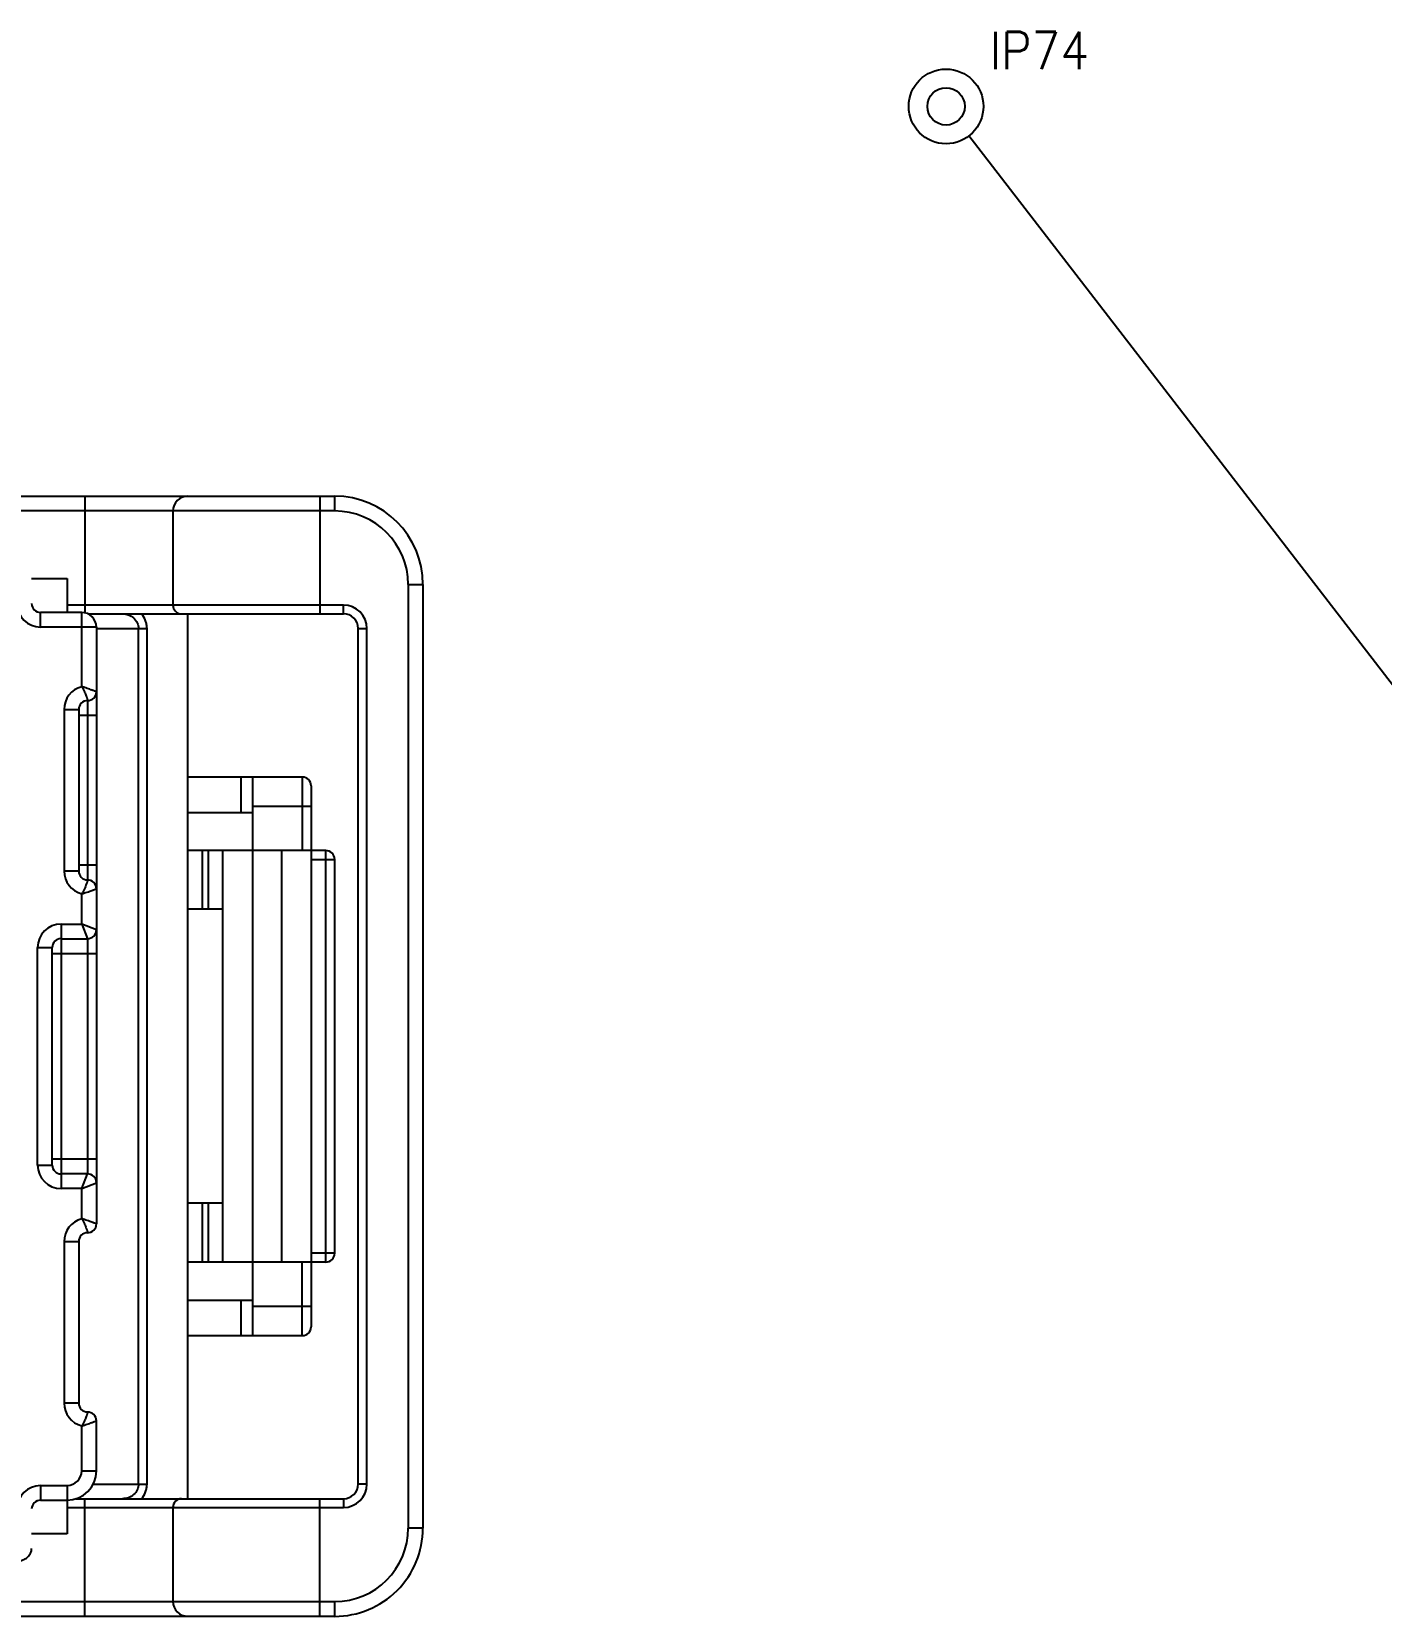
# Model space of a CAD drawing. Header units: inches. Extents: x 47316 to 59086, y 3141 to 11743.
# Drawn here: x 50999.2 to 51089.5, y 8716.1 to 8822.2 of the extents above; entities that cross this region are included whole.
import ezdxf

# ---------------------------------------------------------------- set-up
doc = ezdxf.new("R2010")
doc.units = ezdxf.units.IN
doc.header["$MEASUREMENT"] = 0
doc.layers.add('___SHELL', color=7, linetype='Continuous')
doc.styles.get("Standard").update_dxf_attribs({"font": ''})
doc.styles.get('Standard').set_extended_font_data('SimSun')
doc.linetypes.add('_VH_OTCON', pattern='A,0.0001,[7,VeSys.shx,S=0.1,R=0,X=0,Y=0],-0.4,[7,VeSys.shx,S=0.1,R=0,X=0,Y=0],-0.4,["X",Standard,S=1,R=0,X=-0.5,Y=-0.5],-0.0001,[7,VeSys.shx,S=0.1,R=0,X=0,Y=0],-0.4', length=1.2002)

msp = doc.modelspace()

# ---------------------------------------------------------------- linework, layer by layer
at = {"color": 0, "linetype": '_VH_OTCON', "lineweight": -2, "ltscale": 5}
msp.add_line((51116.06, 8744.92), (51061.87, 8815.18), dxfattribs=at)
at = {"color": 0, "linetype": 'Continuous', "lineweight": -2}
for radius in [2.5, 1.25]:
    msp.add_circle((51060.35, 8817.16), radius, dxfattribs=at)
at = {"layer": '___SHELL', "color": 0, "lineweight": -2}
for p, q in [((51019.43, 8791.05), (50911.87, 8791.05)), ((51002.7, 8791.05), (51002.7, 8783.25)), ((51019.43, 8790.07), (50961.48, 8790.07)), ((51008.6, 8790.07), (51008.6, 8783.77)), ((50999.15, 8785.54), (51001.52, 8785.54)), ((51001.52, 8785.54), (51001.52, 8783.28)), ((50999.74, 8782.29), (50999.74, 8783.28)), ((51002.5, 8783.28), (50999.74, 8783.28)), ((51020.02, 8783.77), (51001.52, 8783.77)), ((51002.5, 8778.31), (51002.5, 8783.28)), ((51002.9, 8783.18), (51020.02, 8783.18)), ((51009.59, 8783.18), (51009.59, 8723.93)), ((51020.02, 8783.18), (51020.02, 8783.77)), ((51003.48, 8782.29), (50999.74, 8782.29)), ((51003.48, 8782.29), (51003.48, 8742.33)), ((51003.48, 8782.2), (51006.87, 8782.2)), ((51006.31, 8724.91), (51006.31, 8782.2)), ((51006.87, 8724.91), (51006.87, 8782.2)), ((51001.32, 8776.78), (51002.3, 8776.78)), ((51001.32, 8776.77), (51001.32, 8765.96)), ((51002.3, 8776.78), (51002.3, 8765.96)), ((51002.89, 8777.37), (51002.89, 8765.36)), ((51002.3, 8776.39), (51003.48, 8776.39)), ((51017.26, 8772.25), (51009.59, 8772.25)), ((51013.17, 8769.89), (51013.17, 8772.25)), ((51009.59, 8769.89), (51013.92, 8769.89)), ((51018.84, 8767.33), (51009.59, 8767.33)), ((51010.57, 8767.33), (51010.57, 8763.4)), ((51010.96, 8767.33), (51010.96, 8763.4)), ((51011.95, 8739.77), (51011.95, 8767.33)), ((51002.3, 8765.96), (51001.32, 8765.96)), ((51003.48, 8766.35), (51002.3, 8766.35)), ((51002.5, 8762.41), (51002.51, 8764.43)), ((51011.95, 8763.4), (51009.59, 8763.4)), ((51001.12, 8762.41), (51001.12, 8744.7)), ((51001.12, 8762.41), (51002.5, 8762.41)), ((51002.5, 8762.41), (51002.89, 8761.43)), ((51003.48, 8762.02), (51002.5, 8762.41)), ((50999.55, 8746.27), (50999.55, 8760.84)), ((50999.55, 8760.84), (51000.53, 8760.84)), ((51000.53, 8746.27), (51000.53, 8760.84)), ((51001.12, 8761.43), (51002.89, 8761.43)), ((51002.89, 8761.43), (51002.89, 8745.68)), ((51000.53, 8760.44), (51003.48, 8760.44)), ((50999.55, 8746.27), (51000.53, 8746.27)), ((51003.48, 8746.66), (51000.53, 8746.66))]:
    msp.add_line(p, q, dxfattribs=at)
at = {"layer": '___SHELL', "color": 0, "linetype": 'Continuous', "lineweight": -2}
for p, q in [((51018.44, 8791.05), (51018.44, 8783.18)), ((51019.43, 8791.05), (51019.43, 8790.07)), ((51024.35, 8785.15), (51025.33, 8785.15)), ((51024.35, 8785.15), (51024.35, 8721.96)), ((51025.33, 8785.15), (51025.33, 8721.96)), ((51021, 8724.91), (51021, 8782.2)), ((51021, 8782.2), (51021.59, 8782.2)), ((51021.59, 8724.91), (51021.59, 8782.2)), ((51013.92, 8772.25), (51013.92, 8734.85)), ((51017.26, 8772.25), (51017.26, 8767.33)), ((51017.85, 8771.66), (51017.85, 8735.44)), ((51017.85, 8770.29), (51013.92, 8770.29)), ((51015.89, 8739.77), (51015.89, 8767.33)), ((51018.84, 8739.77), (51018.84, 8767.33)), ((51017.85, 8766.74), (51019.43, 8766.74)), ((51019.43, 8766.74), (51019.43, 8740.36)), ((51002.89, 8745.68), (51001.12, 8745.68)), ((51002.5, 8744.7), (51002.89, 8745.68)), ((51002.5, 8744.7), (51001.12, 8744.7)), ((51002.5, 8744.7), (51003.48, 8745.09)), ((51002.5, 8742.68), (51002.5, 8744.7)), ((51011.95, 8743.71), (51009.59, 8743.71)), ((51010.57, 8743.71), (51010.57, 8739.77)), ((51010.96, 8743.71), (51010.96, 8739.77)), ((51001.32, 8741.15), (51002.3, 8741.15)), ((51001.32, 8741.14), (51001.32, 8730.33)), ((51002.3, 8741.15), (51002.3, 8730.33)), ((51019.43, 8740.36), (51017.85, 8740.36)), ((51018.84, 8739.77), (51009.59, 8739.77)), ((51017.26, 8734.85), (51017.26, 8739.77)), ((51013.92, 8737.21), (51009.59, 8737.21)), ((51013.17, 8734.85), (51013.17, 8737.21)), ((51013.92, 8736.82), (51017.85, 8736.82)), ((51009.59, 8734.85), (51017.26, 8734.85)), ((51002.3, 8730.33), (51001.32, 8730.33)), ((51002.5, 8725.8), (51002.51, 8728.8)), ((51003.48, 8725.8), (51003.48, 8729.14)), ((51002.5, 8725.8), (51003.48, 8725.8)), ((50999.74, 8724.81), (50999.74, 8723.83)), ((50999.74, 8724.81), (51001.52, 8724.81)), ((51001.52, 8724.81), (51001.52, 8721.57)), ((51003.25, 8724.91), (51006.87, 8724.91)), ((51021.59, 8724.91), (51021, 8724.91)), ((50999.74, 8723.83), (51001.52, 8723.83)), ((51002.13, 8723.93), (51020.02, 8723.93)), ((51002.7, 8716.05), (51002.7, 8723.93)), ((51018.44, 8716.05), (51018.44, 8723.93)), ((51020.02, 8723.93), (51020.02, 8723.34)), ((51001.52, 8723.34), (51020.02, 8723.34)), ((51008.6, 8723.34), (51008.6, 8717.04)), ((51001.52, 8721.57), (50999.15, 8721.57)), ((51025.33, 8721.96), (51024.35, 8721.96)), ((50961.48, 8717.04), (51019.43, 8717.04)), ((51019.43, 8717.04), (51019.43, 8716.05)), ((51019.43, 8716.05), (50911.87, 8716.05))]:
    msp.add_line(p, q, dxfattribs=at)
at = {"layer": '___SHELL', "color": 0, "lineweight": -2}
for centre, radius, start, end in [((51009.59, 8790.07), 0.984, 90.002, 179.9972), ((50999.74, 8783.87), 1.57, 180, 270), ((50999.74, 8783.87), 0.591, 180.0087, 269.996), ((51002.5, 8782.29), 0.984, 359.9969, 90.0017), ((51009.19, 8783.77), 0.591, 180.0056, 269.9919), ((51002.89, 8776.78), 1.57, 104.4791, 180.2684), ((51002.89, 8777.96), 0.591, 270.0087, 359.9913), ((51002.89, 8776.78), 0.591, 90.0087, 179.9913), ((51002.89, 8765.96), 1.57, 180, 255.7895), ((51002.89, 8765.96), 0.591, 180.0087, 269.9913), ((51002.89, 8764.77), 0.591, 0.004, 89.9913), ((51001.12, 8760.84), 1.57, 90, 180), ((51002.89, 8762.02), 0.591, 270.0087, 359.9958), ((51001.12, 8760.84), 0.591, 90.0087, 179.9976)]:
    msp.add_arc(centre, radius, start, end, dxfattribs=at)
at = {"layer": '___SHELL', "color": 0, "linetype": 'Continuous', "lineweight": -2}
for centre, radius, start, end in [((51019.43, 8785.15), 5.91, 360, 90), ((51019.43, 8785.15), 4.92, 0, 90), ((51020.02, 8782.2), 1.57, 0, 90), ((51020.02, 8782.2), 0.984, 359.9928, 90.0072), ((51017.26, 8771.66), 0.591, 0.0056, 89.9896), ((51018.84, 8766.74), 0.591, 0.0055, 89.9945), ((51001.12, 8746.27), 1.57, 180, 270), ((51001.12, 8746.27), 0.591, 180.0087, 269.996), ((51002.89, 8745.09), 0.591, 0.004, 89.9913), ((51002.89, 8741.15), 1.57, 104.4792, 180.2685), ((51002.89, 8741.15), 0.591, 89.9915, 180.0006), ((51002.89, 8742.33), 0.591, 270.0041, 359.9959), ((51018.84, 8740.36), 0.591, 270.0055, 359.9945), ((51017.26, 8735.44), 0.591, 270.0057, 359.9896), ((51002.89, 8730.33), 1.57, 180, 255.7895), ((51002.89, 8730.33), 0.591, 179.9994, 270.0022), ((51002.89, 8729.14), 0.591, 359.9994, 89.9959), ((51001.52, 8725.8), 0.984, 270, 360), ((51001.52, 8725.8), 1.97, 270, 359.9999), ((50999.74, 8723.24), 1.57, 90, 180), ((51020.02, 8724.91), 1.57, 270, 360), ((51020.02, 8724.91), 0.984, 269.9953, 0.0072), ((50999.74, 8723.24), 0.591, 90.0087, 179.9976), ((51009.19, 8723.34), 0.591, 90.0081, 179.9896), ((51019.43, 8721.96), 5.91, 269.9999, 0), ((51019.43, 8721.96), 4.92, 270, 0), ((51009.59, 8717.04), 0.984, 180.0015, 269.998)]:
    msp.add_arc(centre, radius, start, end, dxfattribs=at)
at = {"layer": '___SHELL', "color": 0, "lineweight": -2}
for points, knots in [([(51005.22, 8783.18), (51005.36, 8783.18), (51005.63, 8783.13), (51005.98, 8782.93), (51006.24, 8782.6), (51006.31, 8782.33), (51006.31, 8782.2)], [0, 0, 0, 0, 0.248983, 0.498449, 0.748844, 1, 1, 1, 1]), ([(51006.87, 8782.2), (51006.87, 8782.28), (51006.85, 8782.46), (51006.76, 8782.81), (51006.62, 8783.04), (51006.51, 8783.18)], [0, 0, 0, 0, 0.250464, 0.500853, 1, 1, 1, 1]), ([(51003.48, 8777.96), (51003.48, 8777.96), (51003.48, 8777.96), (51003.48, 8777.97), (51003.47, 8777.97), (51003.46, 8777.97), (51003.44, 8777.98), (51003.4, 8778), (51003.36, 8778.01), (51003.31, 8778.03), (51003.25, 8778.05), (51003.16, 8778.09), (51003.03, 8778.13), (51002.87, 8778.19), (51002.69, 8778.25), (51002.56, 8778.29), (51002.5, 8778.31)], [0, 0, 0, 0, 0.001367, 0.005299, 0.011772, 0.020757, 0.046147, 0.081172, 0.125234, 0.177654, 0.237748, 0.304775, 0.45658, 0.627124, 0.810578, 1, 1, 1, 1]), ([(51002.5, 8778.31), (51002.53, 8778.25), (51002.6, 8778.14), (51002.68, 8777.97), (51002.76, 8777.82), (51002.8, 8777.69), (51002.83, 8777.6), (51002.85, 8777.55), (51002.87, 8777.49), (51002.88, 8777.45), (51002.88, 8777.42), (51002.89, 8777.4), (51002.89, 8777.38), (51002.89, 8777.38), (51002.89, 8777.37), (51002.89, 8777.37), (51002.89, 8777.37)], [0, 0, 0, 0, 0.191917, 0.377705, 0.549959, 0.702187, 0.768856, 0.828178, 0.879474, 0.922247, 0.955995, 0.980303, 0.988866, 0.995013, 0.998728, 1, 1, 1, 1]), ([(51002.5, 8764.43), (51002.56, 8764.45), (51002.69, 8764.49), (51002.87, 8764.55), (51003.03, 8764.6), (51003.16, 8764.65), (51003.25, 8764.68), (51003.31, 8764.71), (51003.36, 8764.72), (51003.4, 8764.74), (51003.43, 8764.75), (51003.45, 8764.76), (51003.46, 8764.77), (51003.47, 8764.77), (51003.48, 8764.77), (51003.48, 8764.77), (51003.48, 8764.77), (51003.48, 8764.77)], [0, 0, 0, 0, 0.18937, 0.372725, 0.543269, 0.695153, 0.762216, 0.822329, 0.874752, 0.918824, 0.953895, 0.967856, 0.979361, 0.988368, 0.994836, 0.998726, 1, 1, 1, 1]), ([(51002.89, 8765.36), (51002.89, 8765.36), (51002.89, 8765.36), (51002.89, 8765.36), (51002.89, 8765.35), (51002.89, 8765.34), (51002.88, 8765.32), (51002.88, 8765.28), (51002.87, 8765.24), (51002.85, 8765.19), (51002.83, 8765.13), (51002.8, 8765.05), (51002.76, 8764.92), (51002.68, 8764.76), (51002.6, 8764.6), (51002.54, 8764.48), (51002.51, 8764.43)], [0, 0, 0, 0, 0.001276, 0.004992, 0.011138, 0.019697, 0.043992, 0.077718, 0.120472, 0.171755, 0.231071, 0.297739, 0.449939, 0.622191, 0.808001, 1, 1, 1, 1])]:
    msp.add_open_spline(points, degree=3, knots=knots, dxfattribs=at)
at = {"layer": '___SHELL', "color": 0, "linetype": 'Continuous', "lineweight": -2}
for points, knots in [([(51002.5, 8742.68), (51002.53, 8742.62), (51002.6, 8742.51), (51002.68, 8742.34), (51002.76, 8742.19), (51002.8, 8742.06), (51002.83, 8741.97), (51002.85, 8741.92), (51002.87, 8741.86), (51002.88, 8741.82), (51002.88, 8741.79), (51002.89, 8741.77), (51002.89, 8741.75), (51002.89, 8741.75), (51002.89, 8741.75)], [0, 0, 0, 0, 0.1919117, 0.3776953, 0.5499452, 0.7021691, 0.7688366, 0.8281552, 0.8794481, 0.9222191, 0.9559675, 0.9802808, 0.9888469, 0.9949981, 0.9949981, 0.9949981, 0.9949981]), ([(51003.48, 8742.33), (51003.48, 8742.33), (51003.48, 8742.33), (51003.48, 8742.34), (51003.47, 8742.34), (51003.46, 8742.34), (51003.44, 8742.35), (51003.4, 8742.37), (51003.36, 8742.38), (51003.31, 8742.4), (51003.25, 8742.42), (51003.16, 8742.46), (51003.03, 8742.5), (51002.87, 8742.56), (51002.69, 8742.62), (51002.56, 8742.66), (51002.5, 8742.68)], [0, 0, 0, 0, 0.001381, 0.005321, 0.011798, 0.020786, 0.046175, 0.081191, 0.125244, 0.177657, 0.237749, 0.304779, 0.45659, 0.62713, 0.810581, 1, 1, 1, 1]), ([(51002.89, 8741.75), (51002.89, 8741.75), (51002.89, 8741.75), (51002.89, 8741.74), (51002.89, 8741.74)], [0.994998148, 0.994998148, 0.994998148, 0.994998148, 0.998718606, 1, 1, 1, 1]), ([(51002.5, 8728.8), (51002.56, 8728.82), (51002.69, 8728.86), (51002.87, 8728.92), (51003.03, 8728.97), (51003.16, 8729.02), (51003.25, 8729.05), (51003.31, 8729.08), (51003.36, 8729.1), (51003.4, 8729.11), (51003.43, 8729.12), (51003.45, 8729.13), (51003.46, 8729.14), (51003.47, 8729.14), (51003.48, 8729.14), (51003.48, 8729.14), (51003.48, 8729.14), (51003.48, 8729.14)], [0, 0, 0, 0, 0.18937, 0.372725, 0.543269, 0.695153, 0.762216, 0.822329, 0.874752, 0.918825, 0.953895, 0.967856, 0.979361, 0.988368, 0.994836, 0.998726, 1, 1, 1, 1]), ([(51002.89, 8729.73), (51002.89, 8729.73), (51002.89, 8729.73), (51002.89, 8729.73), (51002.89, 8729.72), (51002.89, 8729.71), (51002.88, 8729.69), (51002.88, 8729.65), (51002.87, 8729.61), (51002.85, 8729.56), (51002.83, 8729.5), (51002.8, 8729.42), (51002.76, 8729.29), (51002.68, 8729.13), (51002.6, 8728.97), (51002.54, 8728.85), (51002.51, 8728.8)], [0, 0, 0, 0, 0.001276, 0.004992, 0.011138, 0.019697, 0.043992, 0.077718, 0.120472, 0.171755, 0.231071, 0.297739, 0.449939, 0.622191, 0.808001, 1, 1, 1, 1]), ([(51006.31, 8724.91), (51006.31, 8724.78), (51006.25, 8724.51), (51005.99, 8724.18), (51005.63, 8723.97), (51005.36, 8723.93), (51005.22, 8723.93)], [0, 0, 0, 0, 0.244733, 0.492919, 0.74517, 1, 1, 1, 1]), ([(51006.51, 8723.93), (51006.62, 8724.06), (51006.76, 8724.3), (51006.85, 8724.64), (51006.87, 8724.82), (51006.87, 8724.91)], [0, 0, 0, 0, 0.499118, 0.749545, 1, 1, 1, 1]), ([(50998.17, 8719.76), (50998.3, 8719.76), (50998.56, 8719.8), (50998.88, 8719.99), (50999.1, 8720.27), (50999.15, 8720.49), (50999.15, 8720.6)], [0, 0, 0, 0, 0.273911, 0.533425, 0.773451, 1, 1, 1, 1])]:
    msp.add_open_spline(points, degree=3, knots=knots, dxfattribs=at)

# ---------------------------------------------------------------- texts
at = {"color": 21, "linetype": 'Continuous', "lineweight": 15, "insert": (51063.27, 8822.16), "char_height": 2.5, "width": 7.3929, "attachment_point": 1}
msp.add_mtext('\\Fromans.shx;\\W0.9000000000;\\T1.0000000000;\\o\\lIP74', dxfattribs=at)

doc.saveas('drawing.dxf')
